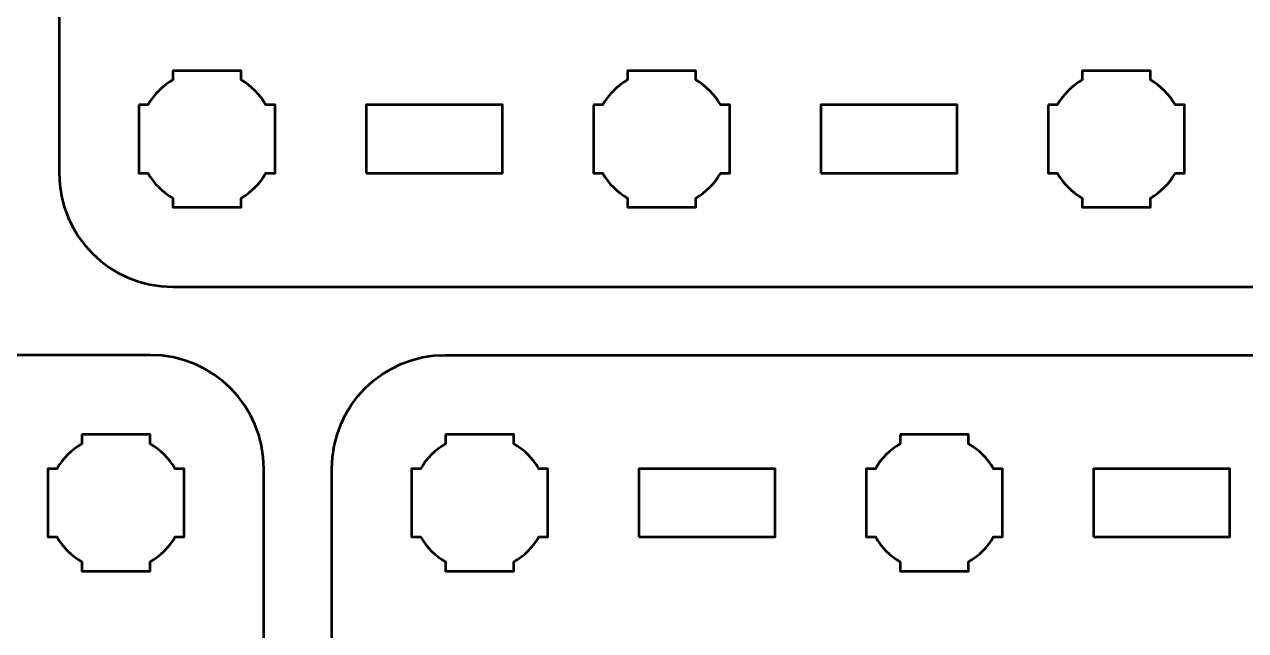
# Model space of a CAD drawing. Header units: centimetres. Extents: x -21 to 0, y -29.7 to 0.
# Drawn here: x -16.1 to -10.73, y -5.56 to -2.9 of the extents above; entities that cross this region are included whole.
import ezdxf

# ---------------------------------------------------------------- set-up
doc = ezdxf.new("R2010")
doc.units = ezdxf.units.CM
doc.header["$MEASUREMENT"] = 0
doc.layers.add('Layer 1', color=7, linetype='Continuous')

msp = doc.modelspace()

# ---------------------------------------------------------------- linework, layer by layer
at = {"layer": 'Layer 1', "lineweight": 53}
for points in [[(-14.59998, -3.55002), (-13.99998, -3.55002), (-13.99998, -3.25002), (-14.59998, -3.25002), (-14.59998, -3.55002)], [(-12.59998, -3.55002), (-11.99998, -3.55002), (-11.99998, -3.25002), (-12.59998, -3.25002), (-12.59998, -3.55002)]]:
    msp.add_lwpolyline(points, close=True, dxfattribs=at)
at = {"layer": 'Layer 1', "color": 1, "lineweight": 53}
msp.add_open_spline([(-21.00003, -29.19995), (-21.00003, -29.19995), (-21.00003, -5.29992), (-21.00003, -5.29992), (-21.00003, -5.29992), (-21.00003, -5.21709), (-20.93286, -5.14992), (-20.85003, -5.14992), (-20.85003, -5.14992), (-20.7672, -5.14992), (-20.70003, -5.08275), (-20.70003, -4.99992), (-20.70003, -4.99992), (-20.70003, -4.91709), (-20.7672, -4.84992), (-20.85003, -4.84992), (-20.85003, -4.84992), (-20.93286, -4.84992), (-21.00003, -4.78275), (-21.00003, -4.69992), (-21.00003, -4.69992), (-21.00003, -4.61709), (-20.93286, -4.54992), (-20.85003, -4.54992), (-20.85003, -4.54992), (-20.7672, -4.54992), (-20.70003, -4.48275), (-20.70003, -4.39992), (-20.70003, -4.39992), (-20.70003, -4.31709), (-20.7672, -4.24992), (-20.85003, -4.24992), (-20.85003, -4.24992), (-20.93286, -4.24992), (-21.00003, -4.18275), (-21.00003, -4.09992), (-21.00003, -4.09992), (-21.00003, -4.01709), (-20.93286, -3.94992), (-20.85003, -3.94992), (-20.85003, -3.94992), (-20.7672, -3.94992), (-20.70003, -3.88275), (-20.70003, -3.79992), (-20.70003, -3.79992), (-20.70003, -3.71709), (-20.7672, -3.64992), (-20.85003, -3.64992), (-20.85003, -3.64992), (-20.93286, -3.64992), (-21.00003, -3.58275), (-21.00003, -3.49992), (-21.00003, -3.49992), (-21.00003, -3.41709), (-20.93286, -3.34992), (-20.85003, -3.34992), (-20.85003, -3.34992), (-20.7672, -3.34992), (-20.70003, -3.28275), (-20.70003, -3.19992), (-20.70003, -3.19992), (-20.70003, -3.11709), (-20.7672, -3.04992), (-20.85003, -3.04992), (-20.85003, -3.04992), (-20.93286, -3.04992), (-21.00003, -2.98275), (-21.00003, -2.89992), (-21.00003, -2.89992), (-21.00003, -2.81709), (-20.93286, -2.74992), (-20.85003, -2.74992), (-20.85003, -2.74992), (-20.7672, -2.74992), (-20.70003, -2.68275), (-20.70003, -2.59992), (-20.70003, -2.59992), (-20.70003, -2.51709), (-20.7672, -2.44992), (-20.85003, -2.44992), (-20.85003, -2.44992), (-20.93286, -2.44992), (-21.00003, -2.38275), (-21.00003, -2.29992), (-21.00003, -2.29992), (-21.00003, -2.21709), (-20.93286, -2.14992), (-20.85003, -2.14992), (-20.85003, -2.14992), (-20.7672, -2.14992), (-20.70003, -2.08275), (-20.70003, -1.99992), (-20.70003, -1.99992), (-20.70003, -1.91709), (-20.7672, -1.84992), (-20.85003, -1.84992), (-20.85003, -1.84992), (-20.93286, -1.84992), (-21.00003, -1.78275), (-21.00003, -1.69992), (-21.00003, -1.69992), (-21.00003, -1.61709), (-20.93286, -1.54992), (-20.85003, -1.54992), (-20.85003, -1.54992), (-20.7672, -1.54992), (-20.70003, -1.48275), (-20.70003, -1.39992), (-20.70003, -1.39992), (-20.70003, -1.31709), (-20.7672, -1.24992), (-20.85003, -1.24992), (-20.85003, -1.24992), (-20.93286, -1.24992), (-21.00003, -1.18275), (-21.00003, -1.09992), (-21.00003, -1.09992), (-21.00003, -1.09992), (-21.00003, -0.49992), (-21.00003, -0.49992), (-21.00003, -0.49992), (-21.00003, -0.22295), (-20.77694, 0.00004), (-20.49994, 0.00004), (-20.49994, 0.00004), (-20.49994, 0.00004), (-0.50008, 0.00004), (-0.50008, 0.00004), (-0.50008, 0.00004), (-0.22294, 0.00004), (0.00002, -0.22295), (0.00002, -0.49992), (0.00002, -0.49992), (0.00002, -0.49992), (0.00002, -29.19995), (0.00002, -29.19995), (0.00002, -29.19995), (0.00002, -29.47695), (-0.22294, -29.70004), (-0.50008, -29.70004), (-0.50008, -29.70004), (-0.50008, -29.70004), (-20.49994, -29.70004), (-20.49994, -29.70004), (-20.49994, -29.70004), (-20.77694, -29.70004), (-21.00003, -29.47695), (-21.00003, -29.19995)], degree=3, knots=[0, 0, 0, 0, 0.027027, 0.027027, 0.027027, 0.027027, 0.0540541, 0.0540541, 0.0540541, 0.0540541, 0.0810811, 0.0810811, 0.0810811, 0.0810811, 0.1081081, 0.1081081, 0.1081081, 0.1081081, 0.1351351, 0.1351351, 0.1351351, 0.1351351, 0.1621622, 0.1621622, 0.1621622, 0.1621622, 0.1891892, 0.1891892, 0.1891892, 0.1891892, 0.2162162, 0.2162162, 0.2162162, 0.2162162, 0.2432432, 0.2432432, 0.2432432, 0.2432432, 0.2702703, 0.2702703, 0.2702703, 0.2702703, 0.2972973, 0.2972973, 0.2972973, 0.2972973, 0.3243243, 0.3243243, 0.3243243, 0.3243243, 0.3513514, 0.3513514, 0.3513514, 0.3513514, 0.3783784, 0.3783784, 0.3783784, 0.3783784, 0.4054054, 0.4054054, 0.4054054, 0.4054054, 0.4324324, 0.4324324, 0.4324324, 0.4324324, 0.4594595, 0.4594595, 0.4594595, 0.4594595, 0.4864865, 0.4864865, 0.4864865, 0.4864865, 0.5135135, 0.5135135, 0.5135135, 0.5135135, 0.5405405, 0.5405405, 0.5405405, 0.5405405, 0.5675676, 0.5675676, 0.5675676, 0.5675676, 0.5945946, 0.5945946, 0.5945946, 0.5945946, 0.6216216, 0.6216216, 0.6216216, 0.6216216, 0.6486486, 0.6486486, 0.6486486, 0.6486486, 0.6756757, 0.6756757, 0.6756757, 0.6756757, 0.7027027, 0.7027027, 0.7027027, 0.7027027, 0.7297297, 0.7297297, 0.7297297, 0.7297297, 0.7567568, 0.7567568, 0.7567568, 0.7567568, 0.7837838, 0.7837838, 0.7837838, 0.7837838, 0.8108108, 0.8108108, 0.8108108, 0.8108108, 0.8378378, 0.8378378, 0.8378378, 0.8378378, 0.8648649, 0.8648649, 0.8648649, 0.8648649, 0.8918919, 0.8918919, 0.8918919, 0.8918919, 0.9189189, 0.9189189, 0.9189189, 0.9189189, 0.9459459, 0.9459459, 0.9459459, 0.9459459, 0.972973, 0.972973, 0.972973, 0.972973, 1, 1, 1, 1], dxfattribs=at)
at = {"layer": 'Layer 1', "color": 3, "lineweight": 53}
for points, knots in [([(-15.94998, -3.55002), (-15.94998, -3.55002), (-15.94998, -1.25002), (-15.94998, -1.25002), (-15.94998, -1.25002), (-15.94998, -0.97393), (-15.72607, -0.75002), (-15.44998, -0.75002), (-15.44998, -0.75002), (-15.44998, -0.75002), (-1.14998, -0.75002), (-1.14998, -0.75002), (-1.14998, -0.75002), (-0.87389, -0.75002), (-0.64998, -0.97393), (-0.64998, -1.25002), (-0.64998, -1.25002), (-0.64998, -1.25002), (-0.64998, -3.55002), (-0.64998, -3.55002), (-0.64998, -3.55002), (-0.64998, -3.82611), (-0.87389, -4.05002), (-1.14998, -4.05002), (-1.14998, -4.05002), (-1.14998, -4.05002), (-15.44998, -4.05002), (-15.44998, -4.05002), (-15.44998, -4.05002), (-15.72607, -4.05002), (-15.94998, -3.82611), (-15.94998, -3.55002)], [0, 0, 0, 0, 0.125, 0.125, 0.125, 0.125, 0.25, 0.25, 0.25, 0.25, 0.375, 0.375, 0.375, 0.375, 0.5, 0.5, 0.5, 0.5, 0.625, 0.625, 0.625, 0.625, 0.75, 0.75, 0.75, 0.75, 0.875, 0.875, 0.875, 0.875, 1, 1, 1, 1]), ([(-19.85004, -13.64999), (-20.1271, -13.64991), (-20.34998, -13.42684), (-20.34998, -13.14989), (-20.34998, -13.14989), (-20.34998, -10.3833), (-20.34998, -7.61668), (-20.34998, -4.85009), (-20.34998, -4.85009), (-20.34998, -4.57309), (-20.12689, -4.34999), (-19.84989, -4.34999), (-19.84989, -4.34999), (-19.84989, -4.34999), (-15.55003, -4.34999), (-15.55003, -4.34999), (-15.55003, -4.34999), (-15.2729, -4.34999), (-15.04994, -4.57309), (-15.04994, -4.85009), (-15.04994, -4.85009), (-15.04994, -7.61668), (-15.04994, -10.3833), (-15.04994, -13.14989), (-15.04994, -13.14989), (-15.04994, -13.42689), (-15.27303, -13.64999), (-15.55003, -13.64999), (-15.55003, -13.64999), (-15.55003, -13.64999), (-19.85004, -13.64999), (-19.85004, -13.64999)], [0, 0, 0, 0, 0.125, 0.125, 0.125, 0.125, 0.25, 0.25, 0.25, 0.25, 0.375, 0.375, 0.375, 0.375, 0.5, 0.5, 0.5, 0.5, 0.625, 0.625, 0.625, 0.625, 0.75, 0.75, 0.75, 0.75, 0.875, 0.875, 0.875, 0.875, 1, 1, 1, 1]), ([(-11.59202, -13.64999), (-11.59202, -13.64999), (-9.95003, -13.64999), (-9.95003, -13.64999), (-9.95003, -13.64999), (-9.67303, -13.64999), (-9.44994, -13.42689), (-9.44994, -13.14989), (-9.44994, -13.14989), (-9.44994, -13.14989), (-9.44994, -7.28869), (-9.44994, -7.28869), (-9.44994, -7.28869), (-9.44994, -7.28869), (-9.59999, -7.28869), (-9.59999, -7.28869), (-9.59999, -7.28869), (-9.59999, -7.28869), (-9.84999, -7.43303), (-9.84999, -7.43303), (-9.84999, -7.43303), (-9.84999, -7.43303), (-10.09999, -7.57736), (-10.09999, -7.57736), (-10.09999, -7.57736), (-10.09999, -7.57736), (-10.34999, -7.43303), (-10.34999, -7.43303), (-10.34999, -7.43303), (-10.34999, -7.43303), (-10.59999, -7.28869), (-10.59999, -7.28869), (-10.59999, -7.28869), (-10.59999, -7.28869), (-10.59999, -7.00002), (-10.59999, -7.00002), (-10.59999, -7.00002), (-10.59999, -7.00002), (-10.59999, -6.71135), (-10.59999, -6.71135), (-10.59999, -6.71135), (-10.59999, -6.71135), (-10.34999, -6.56701), (-10.34999, -6.56701), (-10.34999, -6.56701), (-10.34999, -6.56701), (-10.09999, -6.42268), (-10.09999, -6.42268), (-10.09999, -6.42268), (-10.09999, -6.42268), (-9.84999, -6.56701), (-9.84999, -6.56701), (-9.84999, -6.56701), (-9.84999, -6.56701), (-9.59999, -6.71135), (-9.59999, -6.71135), (-9.59999, -6.71135), (-9.59999, -6.71135), (-9.44994, -6.71135), (-9.44994, -6.71135), (-9.44994, -6.71135), (-9.44994, -6.71135), (-9.44994, -4.85009), (-9.44994, -4.85009), (-9.44994, -4.85009), (-9.44994, -4.57309), (-9.6729, -4.34999), (-9.95003, -4.34999), (-9.95003, -4.34999), (-9.95003, -4.34999), (-14.24989, -4.34999), (-14.24989, -4.34999), (-14.24989, -4.34999), (-14.52689, -4.34999), (-14.74998, -4.57309), (-14.74998, -4.85009), (-14.74998, -4.85009), (-14.74998, -4.85009), (-14.74998, -6.71135), (-14.74998, -6.71135), (-14.74998, -6.71135), (-14.74998, -6.71135), (-14.59999, -6.71135), (-14.59999, -6.71135), (-14.59999, -6.71135), (-14.59999, -6.71135), (-14.34999, -6.56701), (-14.34999, -6.56701), (-14.34999, -6.56701), (-14.34999, -6.56701), (-14.09999, -6.42268), (-14.09999, -6.42268), (-14.09999, -6.42268), (-14.09999, -6.42268), (-13.84999, -6.56701), (-13.84999, -6.56701), (-13.84999, -6.56701), (-13.84999, -6.56701), (-13.59999, -6.71135), (-13.59999, -6.71135), (-13.59999, -6.71135), (-13.59999, -6.71135), (-13.59999, -7.00002), (-13.59999, -7.00002), (-13.59999, -7.00002), (-13.59999, -7.00002), (-13.59999, -7.28869), (-13.59999, -7.28869), (-13.59999, -7.28869), (-13.59999, -7.28869), (-13.84999, -7.43303), (-13.84999, -7.43303), (-13.84999, -7.43303), (-13.84999, -7.43303), (-14.09999, -7.57736), (-14.09999, -7.57736), (-14.09999, -7.57736), (-14.09999, -7.57736), (-14.34999, -7.43303), (-14.34999, -7.43303), (-14.34999, -7.43303), (-14.34999, -7.43303), (-14.59999, -7.28869), (-14.59999, -7.28869), (-14.59999, -7.28869), (-14.59999, -7.28869), (-14.74998, -7.28869), (-14.74998, -7.28869), (-14.74998, -7.28869), (-14.74998, -7.28869), (-14.74998, -13.14989), (-14.74998, -13.14989), (-14.74998, -13.14989), (-14.74998, -13.42684), (-14.5271, -13.64991), (-14.25004, -13.64999), (-14.25004, -13.64999), (-14.25004, -13.64999), (-12.60802, -13.64999), (-12.60802, -13.64999), (-12.60802, -13.64999), (-12.60802, -13.64999), (-11.59202, -13.64999), (-11.59202, -13.64999)], [0, 0, 0, 0, 0.0277778, 0.0277778, 0.0277778, 0.0277778, 0.0555556, 0.0555556, 0.0555556, 0.0555556, 0.0833333, 0.0833333, 0.0833333, 0.0833333, 0.1111111, 0.1111111, 0.1111111, 0.1111111, 0.1388889, 0.1388889, 0.1388889, 0.1388889, 0.1666667, 0.1666667, 0.1666667, 0.1666667, 0.1944444, 0.1944444, 0.1944444, 0.1944444, 0.2222222, 0.2222222, 0.2222222, 0.2222222, 0.25, 0.25, 0.25, 0.25, 0.2777778, 0.2777778, 0.2777778, 0.2777778, 0.3055556, 0.3055556, 0.3055556, 0.3055556, 0.3333333, 0.3333333, 0.3333333, 0.3333333, 0.3611111, 0.3611111, 0.3611111, 0.3611111, 0.3888889, 0.3888889, 0.3888889, 0.3888889, 0.4166667, 0.4166667, 0.4166667, 0.4166667, 0.4444444, 0.4444444, 0.4444444, 0.4444444, 0.4722222, 0.4722222, 0.4722222, 0.4722222, 0.5, 0.5, 0.5, 0.5, 0.5277778, 0.5277778, 0.5277778, 0.5277778, 0.5555556, 0.5555556, 0.5555556, 0.5555556, 0.5833333, 0.5833333, 0.5833333, 0.5833333, 0.6111111, 0.6111111, 0.6111111, 0.6111111, 0.6388889, 0.6388889, 0.6388889, 0.6388889, 0.6666667, 0.6666667, 0.6666667, 0.6666667, 0.6944444, 0.6944444, 0.6944444, 0.6944444, 0.7222222, 0.7222222, 0.7222222, 0.7222222, 0.75, 0.75, 0.75, 0.75, 0.7777778, 0.7777778, 0.7777778, 0.7777778, 0.8055556, 0.8055556, 0.8055556, 0.8055556, 0.8333333, 0.8333333, 0.8333333, 0.8333333, 0.8611111, 0.8611111, 0.8611111, 0.8611111, 0.8888889, 0.8888889, 0.8888889, 0.8888889, 0.9166667, 0.9166667, 0.9166667, 0.9166667, 0.9444444, 0.9444444, 0.9444444, 0.9444444, 0.9722222, 0.9722222, 0.9722222, 0.9722222, 1, 1, 1, 1])]:
    msp.add_open_spline(points, degree=3, knots=knots, dxfattribs=at)
at = {"layer": 'Layer 1', "lineweight": 53}
for points, knots in [([(-15.59998, -3.25002), (-15.59998, -3.25002), (-15.55983, -3.25002), (-15.55983, -3.25002), (-15.55983, -3.25002), (-15.53348, -3.20449), (-15.49551, -3.16652), (-15.44998, -3.14017), (-15.44998, -3.14017), (-15.44998, -3.14017), (-15.44998, -3.10002), (-15.44998, -3.10002), (-15.44998, -3.10002), (-15.44998, -3.10002), (-15.29998, -3.10002), (-15.29998, -3.10002), (-15.29998, -3.10002), (-15.29998, -3.10002), (-15.14998, -3.10002), (-15.14998, -3.10002), (-15.14998, -3.10002), (-15.14998, -3.10002), (-15.14998, -3.14017), (-15.14998, -3.14017), (-15.14998, -3.14017), (-15.10445, -3.16652), (-15.06648, -3.20449), (-15.04013, -3.25002), (-15.04013, -3.25002), (-15.04013, -3.25002), (-14.99998, -3.25002), (-14.99998, -3.25002), (-14.99998, -3.25002), (-14.99998, -3.25002), (-14.99998, -3.40002), (-14.99998, -3.40002), (-14.99998, -3.40002), (-14.99998, -3.40002), (-14.99998, -3.55002), (-14.99998, -3.55002), (-14.99998, -3.55002), (-14.99998, -3.55002), (-15.04013, -3.55002), (-15.04013, -3.55002), (-15.04013, -3.55002), (-15.06648, -3.59555), (-15.10445, -3.63352), (-15.14998, -3.65987), (-15.14998, -3.65987), (-15.14998, -3.65987), (-15.14998, -3.70002), (-15.14998, -3.70002), (-15.14998, -3.70002), (-15.14998, -3.70002), (-15.29998, -3.70002), (-15.29998, -3.70002), (-15.29998, -3.70002), (-15.29998, -3.70002), (-15.44998, -3.70002), (-15.44998, -3.70002), (-15.44998, -3.70002), (-15.44998, -3.70002), (-15.44998, -3.65987), (-15.44998, -3.65987), (-15.44998, -3.65987), (-15.49551, -3.63352), (-15.53348, -3.59555), (-15.55983, -3.55002), (-15.55983, -3.55002), (-15.55983, -3.55002), (-15.59998, -3.55002), (-15.59998, -3.55002), (-15.59998, -3.55002), (-15.59998, -3.55002), (-15.59998, -3.40002), (-15.59998, -3.40002), (-15.59998, -3.40002), (-15.59998, -3.40002), (-15.59998, -3.25002), (-15.59998, -3.25002)], [0, 0, 0, 0, 0.05, 0.05, 0.05, 0.05, 0.1, 0.1, 0.1, 0.1, 0.15, 0.15, 0.15, 0.15, 0.2, 0.2, 0.2, 0.2, 0.25, 0.25, 0.25, 0.25, 0.3, 0.3, 0.3, 0.3, 0.35, 0.35, 0.35, 0.35, 0.4, 0.4, 0.4, 0.4, 0.45, 0.45, 0.45, 0.45, 0.5, 0.5, 0.5, 0.5, 0.55, 0.55, 0.55, 0.55, 0.6, 0.6, 0.6, 0.6, 0.65, 0.65, 0.65, 0.65, 0.7, 0.7, 0.7, 0.7, 0.75, 0.75, 0.75, 0.75, 0.8, 0.8, 0.8, 0.8, 0.85, 0.85, 0.85, 0.85, 0.9, 0.9, 0.9, 0.9, 0.95, 0.95, 0.95, 0.95, 1, 1, 1, 1]), ([(-13.59998, -3.25002), (-13.59998, -3.25002), (-13.55983, -3.25002), (-13.55983, -3.25002), (-13.55983, -3.25002), (-13.53348, -3.20449), (-13.49551, -3.16652), (-13.44998, -3.14017), (-13.44998, -3.14017), (-13.44998, -3.14017), (-13.44998, -3.10002), (-13.44998, -3.10002), (-13.44998, -3.10002), (-13.44998, -3.10002), (-13.29998, -3.10002), (-13.29998, -3.10002), (-13.29998, -3.10002), (-13.29998, -3.10002), (-13.14998, -3.10002), (-13.14998, -3.10002), (-13.14998, -3.10002), (-13.14998, -3.10002), (-13.14998, -3.14017), (-13.14998, -3.14017), (-13.14998, -3.14017), (-13.10445, -3.16652), (-13.06648, -3.20449), (-13.04013, -3.25002), (-13.04013, -3.25002), (-13.04013, -3.25002), (-12.99998, -3.25002), (-12.99998, -3.25002), (-12.99998, -3.25002), (-12.99998, -3.25002), (-12.99998, -3.40002), (-12.99998, -3.40002), (-12.99998, -3.40002), (-12.99998, -3.40002), (-12.99998, -3.55002), (-12.99998, -3.55002), (-12.99998, -3.55002), (-12.99998, -3.55002), (-13.04013, -3.55002), (-13.04013, -3.55002), (-13.04013, -3.55002), (-13.06648, -3.59555), (-13.10445, -3.63352), (-13.14998, -3.65987), (-13.14998, -3.65987), (-13.14998, -3.65987), (-13.14998, -3.70002), (-13.14998, -3.70002), (-13.14998, -3.70002), (-13.14998, -3.70002), (-13.29998, -3.70002), (-13.29998, -3.70002), (-13.29998, -3.70002), (-13.29998, -3.70002), (-13.44998, -3.70002), (-13.44998, -3.70002), (-13.44998, -3.70002), (-13.44998, -3.70002), (-13.44998, -3.65987), (-13.44998, -3.65987), (-13.44998, -3.65987), (-13.49551, -3.63352), (-13.53348, -3.59555), (-13.55983, -3.55002), (-13.55983, -3.55002), (-13.55983, -3.55002), (-13.59998, -3.55002), (-13.59998, -3.55002), (-13.59998, -3.55002), (-13.59998, -3.55002), (-13.59998, -3.40002), (-13.59998, -3.40002), (-13.59998, -3.40002), (-13.59998, -3.40002), (-13.59998, -3.25002), (-13.59998, -3.25002)], [0, 0, 0, 0, 0.05, 0.05, 0.05, 0.05, 0.1, 0.1, 0.1, 0.1, 0.15, 0.15, 0.15, 0.15, 0.2, 0.2, 0.2, 0.2, 0.25, 0.25, 0.25, 0.25, 0.3, 0.3, 0.3, 0.3, 0.35, 0.35, 0.35, 0.35, 0.4, 0.4, 0.4, 0.4, 0.45, 0.45, 0.45, 0.45, 0.5, 0.5, 0.5, 0.5, 0.55, 0.55, 0.55, 0.55, 0.6, 0.6, 0.6, 0.6, 0.65, 0.65, 0.65, 0.65, 0.7, 0.7, 0.7, 0.7, 0.75, 0.75, 0.75, 0.75, 0.8, 0.8, 0.8, 0.8, 0.85, 0.85, 0.85, 0.85, 0.9, 0.9, 0.9, 0.9, 0.95, 0.95, 0.95, 0.95, 1, 1, 1, 1]), ([(-11.59998, -3.25002), (-11.59998, -3.25002), (-11.55983, -3.25002), (-11.55983, -3.25002), (-11.55983, -3.25002), (-11.53348, -3.20449), (-11.49551, -3.16652), (-11.44998, -3.14017), (-11.44998, -3.14017), (-11.44998, -3.14017), (-11.44998, -3.10002), (-11.44998, -3.10002), (-11.44998, -3.10002), (-11.44998, -3.10002), (-11.29998, -3.10002), (-11.29998, -3.10002), (-11.29998, -3.10002), (-11.29998, -3.10002), (-11.14998, -3.10002), (-11.14998, -3.10002), (-11.14998, -3.10002), (-11.14998, -3.10002), (-11.14998, -3.14017), (-11.14998, -3.14017), (-11.14998, -3.14017), (-11.10445, -3.16652), (-11.06648, -3.20449), (-11.04013, -3.25002), (-11.04013, -3.25002), (-11.04013, -3.25002), (-10.99998, -3.25002), (-10.99998, -3.25002), (-10.99998, -3.25002), (-10.99998, -3.25002), (-10.99998, -3.40002), (-10.99998, -3.40002), (-10.99998, -3.40002), (-10.99998, -3.40002), (-10.99998, -3.55002), (-10.99998, -3.55002), (-10.99998, -3.55002), (-10.99998, -3.55002), (-11.04013, -3.55002), (-11.04013, -3.55002), (-11.04013, -3.55002), (-11.06648, -3.59555), (-11.10445, -3.63352), (-11.14998, -3.65987), (-11.14998, -3.65987), (-11.14998, -3.65987), (-11.14998, -3.70002), (-11.14998, -3.70002), (-11.14998, -3.70002), (-11.14998, -3.70002), (-11.29998, -3.70002), (-11.29998, -3.70002), (-11.29998, -3.70002), (-11.29998, -3.70002), (-11.44998, -3.70002), (-11.44998, -3.70002), (-11.44998, -3.70002), (-11.44998, -3.70002), (-11.44998, -3.65987), (-11.44998, -3.65987), (-11.44998, -3.65987), (-11.49551, -3.63352), (-11.53348, -3.59555), (-11.55983, -3.55002), (-11.55983, -3.55002), (-11.55983, -3.55002), (-11.59998, -3.55002), (-11.59998, -3.55002), (-11.59998, -3.55002), (-11.59998, -3.55002), (-11.59998, -3.40002), (-11.59998, -3.40002), (-11.59998, -3.40002), (-11.59998, -3.40002), (-11.59998, -3.25002), (-11.59998, -3.25002)], [0, 0, 0, 0, 0.05, 0.05, 0.05, 0.05, 0.1, 0.1, 0.1, 0.1, 0.15, 0.15, 0.15, 0.15, 0.2, 0.2, 0.2, 0.2, 0.25, 0.25, 0.25, 0.25, 0.3, 0.3, 0.3, 0.3, 0.35, 0.35, 0.35, 0.35, 0.4, 0.4, 0.4, 0.4, 0.45, 0.45, 0.45, 0.45, 0.5, 0.5, 0.5, 0.5, 0.55, 0.55, 0.55, 0.55, 0.6, 0.6, 0.6, 0.6, 0.65, 0.65, 0.65, 0.65, 0.7, 0.7, 0.7, 0.7, 0.75, 0.75, 0.75, 0.75, 0.8, 0.8, 0.8, 0.8, 0.85, 0.85, 0.85, 0.85, 0.9, 0.9, 0.9, 0.9, 0.95, 0.95, 0.95, 0.95, 1, 1, 1, 1]), ([(-15.85003, -4.70004), (-15.85003, -4.70004), (-15.70151, -4.70004), (-15.70151, -4.70004), (-15.70151, -4.70004), (-15.70151, -4.70004), (-15.69996, -4.70002), (-15.69996, -4.70002), (-15.69996, -4.70002), (-15.69996, -4.70002), (-15.69841, -4.70004), (-15.69841, -4.70004), (-15.69841, -4.70004), (-15.69841, -4.70004), (-15.55003, -4.70004), (-15.55003, -4.70004), (-15.55003, -4.70004), (-15.55003, -4.70004), (-15.55003, -4.74013), (-15.55003, -4.74013), (-15.55003, -4.74013), (-15.50446, -4.76648), (-15.46648, -4.80448), (-15.44012, -4.85003), (-15.44012, -4.85003), (-15.44012, -4.85003), (-15.40003, -4.85003), (-15.40003, -4.85003), (-15.40003, -4.85003), (-15.40003, -4.85003), (-15.40003, -4.99408), (-15.40003, -4.99408), (-15.40003, -4.99408), (-15.40003, -4.99408), (-15.39997, -5.00002), (-15.39997, -5.00002), (-15.39997, -5.00002), (-15.39997, -5.00002), (-15.40003, -5.00596), (-15.40003, -5.00596), (-15.40003, -5.00596), (-15.40003, -5.00596), (-15.40003, -5.15003), (-15.40003, -5.15003), (-15.40003, -5.15003), (-15.40003, -5.15003), (-15.4401, -5.15003), (-15.4401, -5.15003), (-15.4401, -5.15003), (-15.46646, -5.1956), (-15.50445, -5.23359), (-15.55003, -5.25993), (-15.55003, -5.25993), (-15.55003, -5.25993), (-15.55003, -5.30003), (-15.55003, -5.30003), (-15.55003, -5.30003), (-15.55003, -5.30003), (-15.85003, -5.30003), (-15.85003, -5.30003), (-15.85003, -5.30003), (-15.85003, -5.30003), (-15.85003, -5.25984), (-15.85003, -5.25984), (-15.85003, -5.25984), (-15.89553, -5.2335), (-15.93347, -5.19554), (-15.95981, -5.15003), (-15.95981, -5.15003), (-15.95981, -5.15003), (-16.00002, -5.15003), (-16.00002, -5.15003), (-16.00002, -5.15003), (-16.00002, -5.15003), (-16.00002, -4.85003), (-16.00002, -4.85003), (-16.00002, -4.85003), (-16.00002, -4.85003), (-15.95979, -4.85003), (-15.95979, -4.85003), (-15.95979, -4.85003), (-15.93345, -4.80453), (-15.89552, -4.76657), (-15.85003, -4.74023), (-15.85003, -4.74023), (-15.85003, -4.74023), (-15.85003, -4.70004), (-15.85003, -4.70004)], [0, 0, 0, 0, 0.0454545, 0.0454545, 0.0454545, 0.0454545, 0.0909091, 0.0909091, 0.0909091, 0.0909091, 0.1363636, 0.1363636, 0.1363636, 0.1363636, 0.1818182, 0.1818182, 0.1818182, 0.1818182, 0.2272727, 0.2272727, 0.2272727, 0.2272727, 0.2727273, 0.2727273, 0.2727273, 0.2727273, 0.3181818, 0.3181818, 0.3181818, 0.3181818, 0.3636364, 0.3636364, 0.3636364, 0.3636364, 0.4090909, 0.4090909, 0.4090909, 0.4090909, 0.4545455, 0.4545455, 0.4545455, 0.4545455, 0.5, 0.5, 0.5, 0.5, 0.5454545, 0.5454545, 0.5454545, 0.5454545, 0.5909091, 0.5909091, 0.5909091, 0.5909091, 0.6363636, 0.6363636, 0.6363636, 0.6363636, 0.6818182, 0.6818182, 0.6818182, 0.6818182, 0.7272727, 0.7272727, 0.7272727, 0.7272727, 0.7727273, 0.7727273, 0.7727273, 0.7727273, 0.8181818, 0.8181818, 0.8181818, 0.8181818, 0.8636364, 0.8636364, 0.8636364, 0.8636364, 0.9090909, 0.9090909, 0.9090909, 0.9090909, 0.9545455, 0.9545455, 0.9545455, 0.9545455, 1, 1, 1, 1]), ([(-14.25003, -4.70004), (-14.25003, -4.70004), (-14.10151, -4.70004), (-14.10151, -4.70004), (-14.10151, -4.70004), (-14.10151, -4.70004), (-14.09996, -4.70002), (-14.09996, -4.70002), (-14.09996, -4.70002), (-14.09996, -4.70002), (-14.09841, -4.70004), (-14.09841, -4.70004), (-14.09841, -4.70004), (-14.09841, -4.70004), (-13.95003, -4.70004), (-13.95003, -4.70004), (-13.95003, -4.70004), (-13.95003, -4.70004), (-13.95003, -4.74013), (-13.95003, -4.74013), (-13.95003, -4.74013), (-13.90446, -4.76648), (-13.86648, -4.80448), (-13.84012, -4.85003), (-13.84012, -4.85003), (-13.84012, -4.85003), (-13.80003, -4.85003), (-13.80003, -4.85003), (-13.80003, -4.85003), (-13.80003, -4.85003), (-13.80003, -4.99408), (-13.80003, -4.99408), (-13.80003, -4.99408), (-13.80003, -4.99408), (-13.79997, -5.00002), (-13.79997, -5.00002), (-13.79997, -5.00002), (-13.79997, -5.00002), (-13.80003, -5.00596), (-13.80003, -5.00596), (-13.80003, -5.00596), (-13.80003, -5.00596), (-13.80003, -5.15003), (-13.80003, -5.15003), (-13.80003, -5.15003), (-13.80003, -5.15003), (-13.8401, -5.15003), (-13.8401, -5.15003), (-13.8401, -5.15003), (-13.86646, -5.1956), (-13.90445, -5.23359), (-13.95003, -5.25993), (-13.95003, -5.25993), (-13.95003, -5.25993), (-13.95003, -5.30003), (-13.95003, -5.30003), (-13.95003, -5.30003), (-13.95003, -5.30003), (-14.25003, -5.30003), (-14.25003, -5.30003), (-14.25003, -5.30003), (-14.25003, -5.30003), (-14.25003, -5.25984), (-14.25003, -5.25984), (-14.25003, -5.25984), (-14.29553, -5.2335), (-14.33347, -5.19554), (-14.35981, -5.15003), (-14.35981, -5.15003), (-14.35981, -5.15003), (-14.40002, -5.15003), (-14.40002, -5.15003), (-14.40002, -5.15003), (-14.40002, -5.15003), (-14.40002, -4.85003), (-14.40002, -4.85003), (-14.40002, -4.85003), (-14.40002, -4.85003), (-14.35979, -4.85003), (-14.35979, -4.85003), (-14.35979, -4.85003), (-14.33345, -4.80453), (-14.29552, -4.76657), (-14.25003, -4.74023), (-14.25003, -4.74023), (-14.25003, -4.74023), (-14.25003, -4.70004), (-14.25003, -4.70004)], [0, 0, 0, 0, 0.0454545, 0.0454545, 0.0454545, 0.0454545, 0.0909091, 0.0909091, 0.0909091, 0.0909091, 0.1363636, 0.1363636, 0.1363636, 0.1363636, 0.1818182, 0.1818182, 0.1818182, 0.1818182, 0.2272727, 0.2272727, 0.2272727, 0.2272727, 0.2727273, 0.2727273, 0.2727273, 0.2727273, 0.3181818, 0.3181818, 0.3181818, 0.3181818, 0.3636364, 0.3636364, 0.3636364, 0.3636364, 0.4090909, 0.4090909, 0.4090909, 0.4090909, 0.4545455, 0.4545455, 0.4545455, 0.4545455, 0.5, 0.5, 0.5, 0.5, 0.5454545, 0.5454545, 0.5454545, 0.5454545, 0.5909091, 0.5909091, 0.5909091, 0.5909091, 0.6363636, 0.6363636, 0.6363636, 0.6363636, 0.6818182, 0.6818182, 0.6818182, 0.6818182, 0.7272727, 0.7272727, 0.7272727, 0.7272727, 0.7727273, 0.7727273, 0.7727273, 0.7727273, 0.8181818, 0.8181818, 0.8181818, 0.8181818, 0.8636364, 0.8636364, 0.8636364, 0.8636364, 0.9090909, 0.9090909, 0.9090909, 0.9090909, 0.9545455, 0.9545455, 0.9545455, 0.9545455, 1, 1, 1, 1]), ([(-12.25003, -4.70004), (-12.25003, -4.70004), (-12.10151, -4.70004), (-12.10151, -4.70004), (-12.10151, -4.70004), (-12.10151, -4.70004), (-12.09996, -4.70002), (-12.09996, -4.70002), (-12.09996, -4.70002), (-12.09996, -4.70002), (-12.09841, -4.70004), (-12.09841, -4.70004), (-12.09841, -4.70004), (-12.09841, -4.70004), (-11.95003, -4.70004), (-11.95003, -4.70004), (-11.95003, -4.70004), (-11.95003, -4.70004), (-11.95003, -4.74013), (-11.95003, -4.74013), (-11.95003, -4.74013), (-11.90446, -4.76648), (-11.86648, -4.80448), (-11.84012, -4.85003), (-11.84012, -4.85003), (-11.84012, -4.85003), (-11.80003, -4.85003), (-11.80003, -4.85003), (-11.80003, -4.85003), (-11.80003, -4.85003), (-11.80003, -4.99408), (-11.80003, -4.99408), (-11.80003, -4.99408), (-11.80003, -4.99408), (-11.79997, -5.00002), (-11.79997, -5.00002), (-11.79997, -5.00002), (-11.79997, -5.00002), (-11.80003, -5.00596), (-11.80003, -5.00596), (-11.80003, -5.00596), (-11.80003, -5.00596), (-11.80003, -5.15003), (-11.80003, -5.15003), (-11.80003, -5.15003), (-11.80003, -5.15003), (-11.8401, -5.15003), (-11.8401, -5.15003), (-11.8401, -5.15003), (-11.86646, -5.1956), (-11.90445, -5.23359), (-11.95003, -5.25993), (-11.95003, -5.25993), (-11.95003, -5.25993), (-11.95003, -5.30003), (-11.95003, -5.30003), (-11.95003, -5.30003), (-11.95003, -5.30003), (-12.25003, -5.30003), (-12.25003, -5.30003), (-12.25003, -5.30003), (-12.25003, -5.30003), (-12.25003, -5.25984), (-12.25003, -5.25984), (-12.25003, -5.25984), (-12.29553, -5.2335), (-12.33347, -5.19554), (-12.35981, -5.15003), (-12.35981, -5.15003), (-12.35981, -5.15003), (-12.40002, -5.15003), (-12.40002, -5.15003), (-12.40002, -5.15003), (-12.40002, -5.15003), (-12.40002, -4.85003), (-12.40002, -4.85003), (-12.40002, -4.85003), (-12.40002, -4.85003), (-12.35979, -4.85003), (-12.35979, -4.85003), (-12.35979, -4.85003), (-12.33345, -4.80453), (-12.29552, -4.76657), (-12.25003, -4.74023), (-12.25003, -4.74023), (-12.25003, -4.74023), (-12.25003, -4.70004), (-12.25003, -4.70004)], [0, 0, 0, 0, 0.0454545, 0.0454545, 0.0454545, 0.0454545, 0.0909091, 0.0909091, 0.0909091, 0.0909091, 0.1363636, 0.1363636, 0.1363636, 0.1363636, 0.1818182, 0.1818182, 0.1818182, 0.1818182, 0.2272727, 0.2272727, 0.2272727, 0.2272727, 0.2727273, 0.2727273, 0.2727273, 0.2727273, 0.3181818, 0.3181818, 0.3181818, 0.3181818, 0.3636364, 0.3636364, 0.3636364, 0.3636364, 0.4090909, 0.4090909, 0.4090909, 0.4090909, 0.4545455, 0.4545455, 0.4545455, 0.4545455, 0.5, 0.5, 0.5, 0.5, 0.5454545, 0.5454545, 0.5454545, 0.5454545, 0.5909091, 0.5909091, 0.5909091, 0.5909091, 0.6363636, 0.6363636, 0.6363636, 0.6363636, 0.6818182, 0.6818182, 0.6818182, 0.6818182, 0.7272727, 0.7272727, 0.7272727, 0.7272727, 0.7727273, 0.7727273, 0.7727273, 0.7727273, 0.8181818, 0.8181818, 0.8181818, 0.8181818, 0.8636364, 0.8636364, 0.8636364, 0.8636364, 0.9090909, 0.9090909, 0.9090909, 0.9090909, 0.9545455, 0.9545455, 0.9545455, 0.9545455, 1, 1, 1, 1]), ([(-13.40003, -5.14994), (-13.40003, -5.14994), (-13.40003, -4.84993), (-13.40003, -4.84993), (-13.40003, -4.84993), (-13.40003, -4.84993), (-12.80004, -4.84993), (-12.80004, -4.84993), (-12.80004, -4.84993), (-12.80004, -4.84993), (-12.80004, -5.14994), (-12.80004, -5.14994), (-12.80004, -5.14994), (-12.80004, -5.14994), (-13.40003, -5.14994), (-13.40003, -5.14994)], [0, 0, 0, 0, 0.25, 0.25, 0.25, 0.25, 0.5, 0.5, 0.5, 0.5, 0.75, 0.75, 0.75, 0.75, 1, 1, 1, 1]), ([(-11.40003, -5.14994), (-11.40003, -5.14994), (-11.40003, -4.84993), (-11.40003, -4.84993), (-11.40003, -4.84993), (-11.40003, -4.84993), (-10.80004, -4.84993), (-10.80004, -4.84993), (-10.80004, -4.84993), (-10.80004, -4.84993), (-10.80004, -5.14994), (-10.80004, -5.14994), (-10.80004, -5.14994), (-10.80004, -5.14994), (-11.40003, -5.14994), (-11.40003, -5.14994)], [0, 0, 0, 0, 0.25, 0.25, 0.25, 0.25, 0.5, 0.5, 0.5, 0.5, 0.75, 0.75, 0.75, 0.75, 1, 1, 1, 1])]:
    msp.add_open_spline(points, degree=3, knots=knots, dxfattribs=at)

doc.saveas('drawing.dxf')
